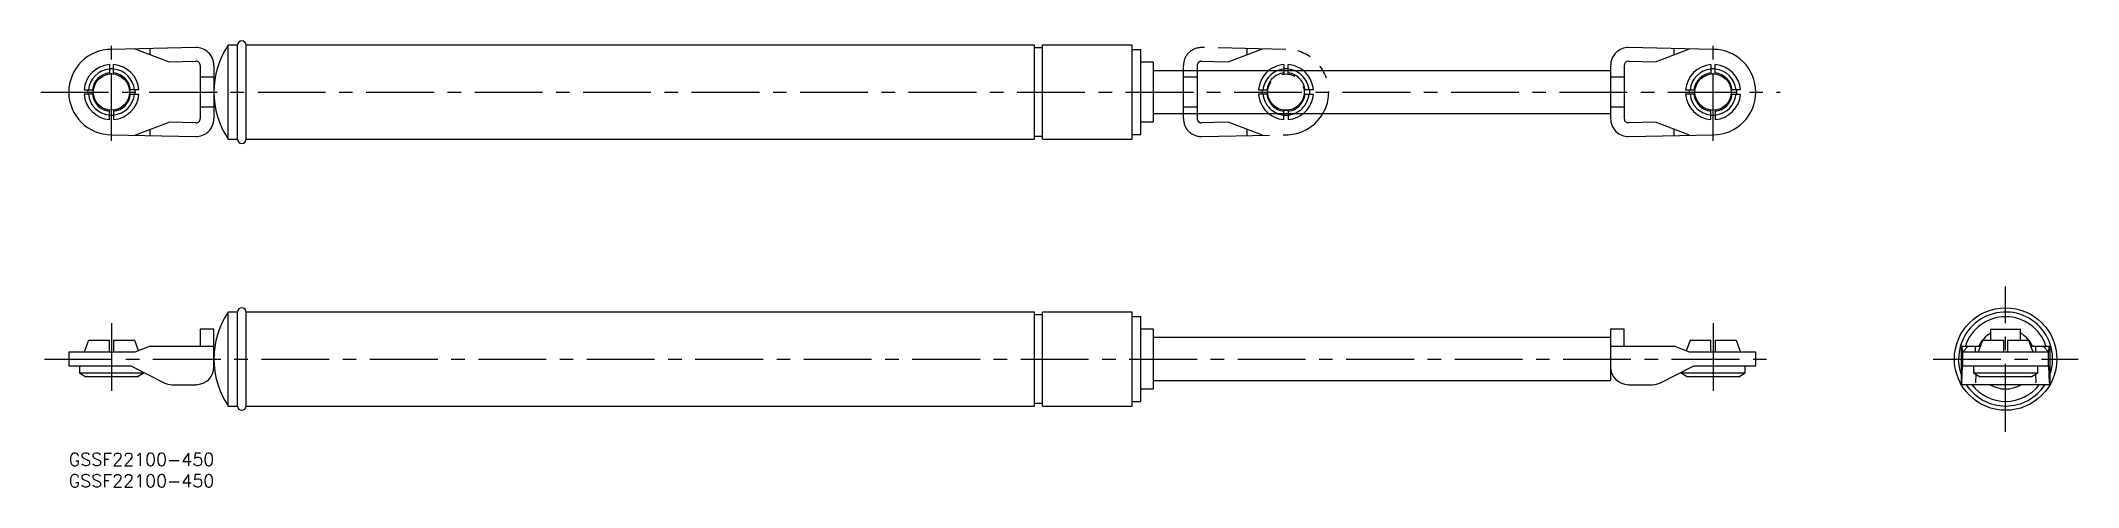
# Model space of a CAD drawing. Extents: x -7 to 471, y -8 to 96.
import ezdxf

# ---------------------------------------------------------------- set-up
doc = ezdxf.new("R2010")
doc.units = 0
doc.header["$LTSCALE"] = 0.5
doc.linetypes.add('CENTER', pattern=[50.8, 31.75, -6.35, 6.35, -6.35])
doc.linetypes.add('PHANTOM', pattern=[63.5, 31.75, -6.35, 6.35, -6.35, 6.35, -6.35])
for name, color, linetype in [('MSM_CENTER', 1, 'CENTER'), ('MSM_CONTINUOUS', 7, 'CONTINUOUS'), ('MSM_IMAGINARY', 6, 'PHANTOM'), ('MSM_PART_NUMBER', 7, 'CONTINUOUS')]:
    doc.layers.add(name, color=color, linetype=linetype)
doc.styles.get("Standard").update_dxf_attribs({"font": 'txt.shx', "height": 3, "bigfont": 'bigfont.shx'})

msp = doc.modelspace()

# ---------------------------------------------------------------- linework, layer by layer
at = {"layer": 'MSM_CENTER'}
for p, q in [((10, 73.04), (10, 95.91)), ((385, 73.04), (385, 95.91)), ((-6.56, 84.47), (400.7, 84.47)), ((453.5, 5), (453.5, 39)), ((10, 30.4), (10, 13.8)), ((385, 30.4), (385, 13.8)), ((-5.7, 22), (400.7, 22)), ((436.5, 22), (470.5, 22))]:
    msp.add_line(p, q, dxfattribs=at)
at = {"layer": 'MSM_CONTINUOUS'}
for p, q in [((39.5, 95.47), (37.3, 95.47)), ((37.3, 73.47), (37.3, 95.47)), ((39.5, 73.47), (39.5, 95.47)), ((226.1, 95.47), (41.5, 95.47)), ((41.5, 73.47), (41.5, 95.47)), ((226.1, 73.47), (226.1, 95.47)), ((249, 95.47), (228, 95.47)), ((228, 73.47), (228, 95.47)), ((249, 73.47), (249, 95.47)), ((9.5, 90.89), (9.5, 88.7)), ((29.71, 94.89), (10, 94.47)), ((10.5, 88.7), (10.5, 90.89)), ((15.5, 94.59), (23.5, 91.56)), ((19.09, 93.23), (19.09, 94.66)), ((23.5, 91.56), (29.78, 91.69)), ((30.8, 90.69), (30.8, 78.26)), ((34, 90.69), (34, 78.26)), ((228, 94.82), (226.1, 94.82)), ((251, 94.37), (249, 94.37)), ((251, 74.57), (251, 94.37)), ((254, 91.47), (251, 91.47)), ((254, 77.47), (254, 91.47)), ((361, 90.69), (361, 78.26)), ((364.2, 90.69), (364.2, 78.26)), ((365.22, 91.69), (371.5, 91.56)), ((385, 94.47), (365.29, 94.89)), ((371.5, 91.56), (379.5, 94.59)), ((375.91, 93.23), (375.91, 94.66)), ((384.5, 90.89), (384.5, 88.7)), ((385.5, 88.7), (385.5, 90.89)), ((9.5, 89.95), (10, 89.97)), ((10, 89.97), (10.5, 89.95)), ((34, 87.97), (30.8, 87.97)), ((361, 89.47), (254, 89.47)), ((364.2, 87.97), (361, 87.97)), ((384.5, 89.95), (385, 89.97)), ((385, 89.97), (385.5, 89.95)), ((3.58, 84.97), (5.78, 84.97)), ((5.78, 83.97), (3.58, 83.97)), ((4.5, 84.47), (4.52, 84.97)), ((4.52, 83.97), (4.5, 84.47)), ((16.42, 84.97), (14.22, 84.97)), ((14.22, 83.97), (16.42, 83.97)), ((15.48, 84.97), (15.5, 84.47)), ((15.5, 84.47), (15.48, 83.97)), ((378.58, 84.97), (380.78, 84.97)), ((380.78, 83.97), (378.58, 83.97)), ((379.5, 84.47), (379.52, 84.97)), ((379.52, 83.97), (379.5, 84.47)), ((391.42, 84.97), (389.22, 84.97)), ((389.22, 83.97), (391.42, 83.97)), ((390.48, 84.97), (390.5, 84.47)), ((390.5, 84.47), (390.48, 83.97)), ((9.5, 78.06), (9.5, 80.25)), ((10, 78.97), (9.5, 79)), ((10.5, 79), (10, 78.97)), ((10.5, 80.25), (10.5, 78.06)), ((15.5, 74.36), (23.5, 77.39)), ((29.78, 77.26), (23.5, 77.39)), ((34, 80.97), (30.8, 80.97)), ((251, 77.47), (254, 77.47)), ((254, 79.47), (361, 79.47)), ((364.2, 80.97), (361, 80.97)), ((371.5, 77.39), (365.22, 77.26)), ((379.5, 74.36), (371.5, 77.39)), ((384.5, 78.06), (384.5, 80.25)), ((385, 78.97), (384.5, 79)), ((385.5, 79), (385, 78.97)), ((385.5, 80.25), (385.5, 78.06)), ((10, 74.47), (29.71, 74.06)), ((19.09, 74.29), (19.09, 75.72)), ((37.3, 73.47), (39.5, 73.47)), ((41.5, 73.47), (226.1, 73.47)), ((226.1, 74.12), (228, 74.12)), ((228, 73.47), (249, 73.47)), ((249, 74.57), (251, 74.57)), ((365.29, 74.06), (385, 74.47)), ((375.91, 74.29), (375.91, 75.72)), ((34, 29), (30.8, 29)), ((30.8, 29), (30.8, 25)), ((34, 20.2), (34, 29)), ((39.5, 33), (37.3, 33)), ((37.3, 11), (37.3, 33)), ((39.5, 11), (39.5, 33)), ((226.1, 33), (41.5, 33)), ((41.5, 11), (41.5, 33)), ((226.1, 11), (226.1, 33)), ((228, 32.35), (226.1, 32.35)), ((249, 33), (228, 33)), ((228, 11), (228, 33)), ((249, 11), (249, 33)), ((251, 31.9), (249, 31.9)), ((251, 12.1), (251, 31.9)), ((254, 29), (251, 29)), ((254, 15), (254, 29)), ((364.2, 29), (361, 29)), ((361, 29), (361, 17)), ((364.2, 25), (364.2, 29)), ((450, 26.4), (450, 29)), ((450, 29), (457, 29)), ((457, 26.4), (457, 29)), ((4.62, 26.4), (3.58, 23.6)), ((4.62, 26.4), (9.5, 26.4)), ((9.5, 23.6), (9.5, 26.4)), ((10.5, 26.4), (15.38, 26.4)), ((10.5, 26.4), (10.5, 23.6)), ((15.38, 26.4), (16.09, 24.47)), ((19.09, 25), (15.5, 23.6)), ((16.09, 24.47), (16.3, 23.91)), ((19.09, 25), (34, 25)), ((361, 27), (254, 27)), ((361, 25), (375.91, 25)), ((379.5, 23.6), (375.91, 25)), ((378.91, 24.47), (378.7, 23.91)), ((379.62, 26.4), (378.91, 24.47)), ((379.62, 26.4), (384.5, 26.4)), ((384.5, 23.6), (384.5, 26.4)), ((385.5, 26.4), (385.5, 23.6)), ((385.5, 26.4), (390.38, 26.4)), ((390.38, 26.4), (391.09, 24.47)), ((391.09, 24.47), (391.42, 23.6)), ((443.09, 25), (443.09, 16)), ((443.09, 25), (447.6, 25)), ((443.09, 25), (443.09, 25)), ((443.39, 23.6), (443.31, 25)), ((444.75, 25), (443.39, 23.6)), ((446.42, 23.6), (446.42, 25)), ((447.41, 24.47), (447.08, 23.6)), ((448.12, 26.4), (447.41, 24.47)), ((448.12, 26.4), (453, 26.4)), ((453, 26.4), (453, 23.6)), ((454, 26.4), (458.88, 26.4)), ((454, 23.6), (454, 26.4)), ((458.88, 26.4), (459.59, 24.47)), ((459.4, 25), (463.91, 25)), ((459.59, 24.47), (459.92, 23.6)), ((460.58, 23.6), (460.58, 25)), ((462.25, 25), (463.61, 23.6)), ((463.61, 23.6), (463.69, 25)), ((463.91, 16), (463.91, 25)), ((0, 23.6), (0, 20.4)), ((15.5, 23.6), (0, 23.6)), ((0, 20.4), (14.54, 20.4)), ((2.5, 20.4), (2.5, 18.8)), ((14.54, 20.4), (22.3, 16.46)), ((372.7, 16.46), (380.46, 20.4)), ((395, 23.6), (379.5, 23.6)), ((380.46, 20.4), (395, 20.4)), ((392.5, 18.8), (392.5, 20.4)), ((395, 20.4), (395, 23.6)), ((442.68, 20.04), (442.5, 22)), ((443.09, 18.45), (442.68, 20.04)), ((443.24, 16.46), (443.41, 20.4)), ((463.61, 23.6), (443.39, 23.6)), ((443.41, 20.4), (463.59, 20.4)), ((443.5, 20.4), (443.5, 23.6)), ((446, 20.4), (446, 18.8)), ((461, 18.8), (461, 20.4)), ((463.5, 20.4), (463.5, 23.6)), ((463.76, 16.46), (463.59, 20.4)), ((2.5, 18.8), (4, 17.8)), ((2.5, 18.8), (17.5, 18.8)), ((16, 17.8), (4, 17.8)), ((16, 17.8), (17.5, 18.8)), ((17.5, 18.8), (17.5, 18.9)), ((24.2, 16), (29.71, 16)), ((29.8, 16), (29.71, 16)), ((251, 15), (254, 15)), ((254, 17), (361, 17)), ((365.29, 16), (365.2, 16)), ((365.29, 16), (370.8, 16)), ((377.5, 18.9), (377.5, 18.8)), ((377.5, 18.8), (379, 17.8)), ((377.5, 18.8), (392.5, 18.8)), ((391, 17.8), (379, 17.8)), ((391, 17.8), (392.5, 18.8)), ((463.91, 16), (443.09, 16)), ((443.2, 16), (443.21, 16)), ((443.21, 16.02), (443.22, 16.03)), ((443.21, 16.01), (443.21, 16.02)), ((443.21, 16), (443.21, 16.01)), ((443.21, 16.01), (443.21, 16.01)), ((443.21, 16), (443.21, 16)), ((443.22, 16.11), (443.23, 16.13)), ((443.22, 16.09), (443.22, 16.11)), ((443.22, 16.07), (443.22, 16.09)), ((443.22, 16.06), (443.22, 16.07)), ((443.22, 16.04), (443.22, 16.06)), ((443.22, 16.03), (443.22, 16.04)), ((443.23, 16.25), (443.24, 16.28)), ((443.23, 16.22), (443.23, 16.25)), ((443.23, 16.2), (443.23, 16.22)), ((443.23, 16.17), (443.23, 16.2)), ((443.23, 16.15), (443.23, 16.17)), ((443.23, 16.13), (443.23, 16.15)), ((443.24, 16.42), (443.24, 16.46)), ((443.24, 16.38), (443.24, 16.42)), ((443.24, 16.35), (443.24, 16.38)), ((443.24, 16.31), (443.24, 16.35)), ((443.24, 16.28), (443.24, 16.31)), ((446, 18.8), (447.5, 17.8)), ((446, 18.8), (461, 18.8)), ((446.53, 18.45), (446.44, 16.46)), ((459.5, 17.8), (447.5, 17.8)), ((459.5, 17.8), (461, 18.8)), ((460.47, 18.45), (460.56, 16.46)), ((463.76, 16.46), (463.76, 16.42)), ((463.76, 16.42), (463.76, 16.38)), ((463.76, 16.38), (463.76, 16.35)), ((463.76, 16.35), (463.76, 16.31)), ((463.76, 16.31), (463.76, 16.28)), ((463.76, 16.28), (463.77, 16.25)), ((463.77, 16.25), (463.77, 16.22)), ((463.77, 16.22), (463.77, 16.2)), ((463.77, 16.2), (463.77, 16.17)), ((463.77, 16.17), (463.77, 16.15)), ((463.77, 16.15), (463.77, 16.13)), ((463.77, 16.13), (463.78, 16.11)), ((463.78, 16.11), (463.78, 16.09)), ((463.78, 16.09), (463.78, 16.07)), ((463.78, 16.07), (463.78, 16.06)), ((463.78, 16.06), (463.78, 16.04)), ((463.78, 16.04), (463.79, 16.03)), ((463.79, 16.03), (463.79, 16.02)), ((463.79, 16.02), (463.79, 16.01)), ((463.79, 16.01), (463.79, 16.01)), ((463.79, 16.01), (463.79, 16)), ((463.79, 16), (463.79, 16)), ((463.79, 16), (463.8, 16)), ((37.3, 11), (39.5, 11)), ((41.5, 11), (226.1, 11)), ((226.1, 11.65), (228, 11.65)), ((228, 11), (249, 11)), ((249, 12.1), (251, 12.1))]:
    msp.add_line(p, q, dxfattribs=at)
for centre, radius in [((10, 84.47), 4.25), ((385, 84.47), 4.25), ((453.5, 22), 12)]:
    msp.add_circle(centre, radius, dxfattribs=at)
for centre, radius, start, end in [((54, 84.47), 20, 146.633, 213.367), ((40.5, 95.47), 1, 0, 180), ((10, 84.47), 10, 90, 270), ((10, 84.47), 6.44, 94.4541, 175.5459), ((10, 84.47), 6.44, 4.4541, 85.5459), ((29.8, 90.69), 4.2, 0, 91.1935), ((29.8, 90.69), 1, 0, 91.1935), ((365.2, 90.69), 4.2, 88.8065, 180), ((365.2, 90.69), 1, 88.8065, 180), ((385, 84.47), 6.44, 94.4541, 175.5459), ((385, 84.47), 10, 270, 90), ((385, 84.47), 6.44, 4.4541, 85.5459), ((10, 84.47), 5.4, 95.3128, 174.6872), ((10, 84.47), 4.5, 96.3794, 173.6206), ((10, 84.47), 5.4, 5.3128, 84.6872), ((10, 84.47), 4.5, 6.3794, 83.6206), ((385, 84.47), 5.4, 95.3128, 174.6872), ((385, 84.47), 4.5, 96.3794, 173.6206), ((385, 84.47), 5.4, 5.3128, 84.6872), ((385, 84.47), 4.5, 6.3794, 83.6206), ((10, 84.47), 6.44, 184.4541, 265.5459), ((10, 84.47), 5.4, 185.3128, 264.6872), ((10, 84.47), 4.5, 186.3794, 263.6206), ((10, 84.47), 4.5, 276.3794, 353.6206), ((10, 84.47), 5.4, 275.3128, 354.6872), ((10, 84.47), 6.44, 274.4541, 355.5459), ((385, 84.47), 6.44, 184.4541, 265.5459), ((385, 84.47), 5.4, 185.3128, 264.6872), ((385, 84.47), 4.5, 186.3794, 263.6206), ((385, 84.47), 4.5, 276.3794, 353.6206), ((385, 84.47), 5.4, 275.3128, 354.6872), ((385, 84.47), 6.44, 274.4541, 355.5459), ((29.8, 78.26), 4.2, 268.8065, 0), ((29.8, 78.26), 1, 268.8065, 0), ((365.2, 78.26), 4.2, 180, 271.1935), ((365.2, 78.26), 1, 180, 271.1935), ((40.5, 73.47), 1, 180, 0), ((40.5, 33), 1, 0, 180), ((54, 22), 20, 146.633, 213.367), ((453.5, 22), 11, 341.1749, 180), ((453.5, 22), 9.9, 17.6397, 162.3603), ((453.5, 22), 7, 120, 154.6231), ((453.5, 22), 7, 25.3769, 60), ((29.8, 20.2), 4.2, 270, 0), ((365.2, 20.2), 4.2, 180, 270), ((24.2, 20.2), 4.2, 243.0341, 270), ((370.8, 20.2), 4.2, 270, 296.9659), ((453.5, 22), 11, 213.0557, 326.9443), ((453.5, 22), 9.9, 217.3052, 322.6948), ((453.5, 22), 7, 238.9973, 301.0027), ((40.5, 11), 1, 180, 0)]:
    msp.add_arc(centre, radius, start, end, dxfattribs=at)
at = {"layer": 'MSM_IMAGINARY'}
for p, q in [((261, 78.26), (261, 90.69)), ((264.2, 90.69), (264.2, 78.26)), ((265.22, 91.69), (271.5, 91.56)), ((285, 94.47), (265.29, 94.89)), ((271.5, 91.56), (279.5, 94.59)), ((275.91, 93.23), (275.91, 94.66)), ((284.5, 90.89), (284.5, 88.7)), ((285.5, 88.7), (285.5, 90.89)), ((264.2, 87.97), (261, 87.97)), ((284.5, 89.95), (285.5, 89.95)), ((278.58, 84.97), (280.78, 84.97)), ((280.78, 83.97), (278.58, 83.97)), ((279.5, 84.47), (279.52, 84.97)), ((279.52, 83.97), (279.5, 84.47)), ((291.42, 84.97), (289.22, 84.97)), ((289.22, 83.97), (291.42, 83.97)), ((290.48, 84.97), (290.5, 84.47)), ((290.5, 84.47), (290.48, 83.97)), ((264.2, 80.97), (261, 80.97)), ((271.5, 77.39), (265.22, 77.26)), ((279.5, 74.36), (271.5, 77.39)), ((284.5, 78.06), (284.5, 80.25)), ((285.5, 79), (284.5, 79)), ((285.5, 80.25), (285.5, 78.06)), ((265.29, 74.06), (285, 74.47)), ((275.91, 74.29), (275.91, 75.72))]:
    msp.add_line(p, q, dxfattribs=at)
msp.add_circle((285, 84.47), 4.25, dxfattribs=at)
for centre, radius, start, end in [((265.2, 90.69), 4.2, 88.8065, 180), ((265.2, 90.69), 1, 88.8065, 180), ((285, 84.47), 6.44, 94.4541, 175.5459), ((285, 84.47), 10, 270, 90), ((285, 84.47), 6.44, 4.4541, 85.5459), ((285, 84.47), 5.4, 95.3128, 174.6872), ((285, 84.47), 4.5, 96.3794, 173.6206), ((285, 84.47), 5.4, 5.3128, 84.6872), ((285, 84.47), 4.5, 6.3794, 83.6206), ((285, 84.47), 6.44, 184.4541, 265.5459), ((285, 84.47), 5.4, 185.3128, 264.6872), ((285, 84.47), 4.5, 186.3794, 263.6206), ((285, 84.47), 4.5, 276.3794, 353.6206), ((285, 84.47), 5.4, 275.3128, 354.6872), ((285, 84.47), 6.44, 274.4541, 355.5459), ((265.2, 78.26), 4.2, 180, 271.1935), ((265.2, 78.26), 1, 180, 271.1935), ((285, 84.47), 4.25, 263.2437, 276.7563)]:
    msp.add_arc(centre, radius, start, end, dxfattribs=at)

# ---------------------------------------------------------------- texts
at = {"layer": 'MSM_PART_NUMBER', "char_height": 3, "width": 121.0942, "attachment_point": 1}
for insert in [(0, 0), (0, -5)]:
    msp.add_mtext('{GSSF22100-450}', dxfattribs=dict(at, insert=insert))

doc.saveas('drawing.dxf')
